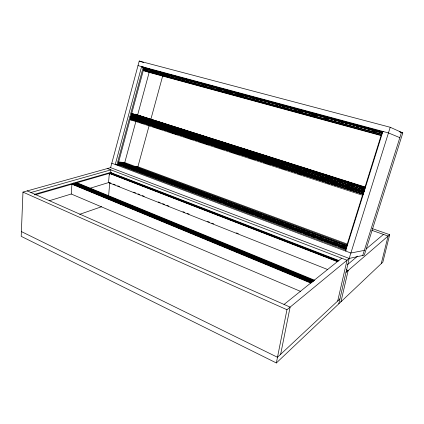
<?xml version="1.0" encoding="UTF-8"?>
<svg xmlns="http://www.w3.org/2000/svg" width="424" height="424" viewBox="0 0 424 424"><rect width="100%" height="100%" fill="white"/><g stroke="black" fill="none" stroke-linecap="round" stroke-linejoin="round"><path stroke-width="0.64" d="M110.611 167.639L139.231 61.04L390.218 127.269L402.8 132.94L364.29 255.126L349.185 258.444L110.611 167.639L22.965 192.099L21.2 236.338L276.353 362.96L382.851 262.112L389.677 234.679L372.214 228.573M313.267 281.181L76.219 183.645L76.272 182.929L314.062 280.587M109.487 174.921L109.572 173.957M108.586 196.042L109.731 182.945M110.648 172.473L110.876 169.849L30.904 192.517M337.727 261.454L110.664 173.639L110.722 172.966L338.522 260.898M276.353 362.96L286.953 309.721L349.185 258.444L390.218 127.269M280.64 354.321L290.111 307.119L27.247 190.901M337.716 301.003L347.012 260.241L107.42 168.529M338.792 303.828L349.185 258.444M340.96 301.782L348.152 270.496L346.307 269.77M381.256 263.622L388.103 236.036L371.869 230.338M152.137 70.071L143.248 67.125L116.966 164.682L120.882 165.302M117.83 165.005L144.149 67.368M118.482 164.305L118.588 163.908L346.021 248.915L118.137 163.865L118.588 163.908M346.164 247.616L118.439 162.758L118.89 162.805L118.99 162.418M130.613 119.319L130.719 118.916L363.437 194.25M143.858 70.198L143.969 69.79L143.535 69.647L381.515 134.207M345.984 248.581L119.229 163.971L119.123 164.369L166.78 182.193M131.239 119.446L131.652 119.107L362.986 194.059M363.41 192.697L131.652 117.925L131.758 117.533M132.156 116.049L132.569 115.71L364.274 189.931M365.154 188.749L132.569 114.522L132.675 114.136M144.584 69.992L144.876 70.087L144.997 68.455M119.536 164.003L119.833 162.901M131.652 119.107L131.954 117.989L131.652 117.925M132.569 115.71L132.871 114.586L132.569 114.522M121.227 162.742L121.365 162.228L346.89 245.899M121.942 162.816L122.08 162.302L124.751 162.583L347.092 244.871M134.026 118.1L134.164 117.581L136.777 118.132M124.624 163.054L135.823 121.656M137.551 115.28L149.126 72.499M149.031 125.981L137.906 166.738L134.021 166.356M150.769 119.616L162.763 75.679M345.581 251.035L382.877 131.419M362.727 255.471L401.502 132.352L399.583 131.843M339.91 298.952L277.481 357.268L21.391 231.578M346.005 272.351L389.677 234.679M347.505 264.629L357.633 256.117M366.241 248.883L383.46 234.408M284.054 304.437L341.691 258.2M79.739 214.311L101.596 206.721M49.359 200.716L71.248 194.012M89.411 188.447L108.835 182.5M34.832 194.913L111.523 172.732L110.653 172.398L34.514 194.34M76.219 183.645L76.537 183.555M110.664 173.639L110.94 173.559M364.333 250.377L350.881 253.027L111.798 163.214M363.071 194.224L130.279 118.826L130.719 118.916M364.105 190.058L131.196 115.418L131.641 115.513M119.409 164.92L115.254 164.512L141.605 66.579L143.466 67.199M121.365 162.228L118.656 161.947L346.472 246.636M131.853 120.013L130.057 119.648L362.499 195.21M136.857 117.835L129.998 116.293M132.765 116.621L130.974 116.24L363.882 191.118M400.24 132.256L402.8 132.94M138.001 65.614L388.453 132.919L399.832 137.652M383.307 131.663L382.384 131.413L345.311 250.346L346.191 250.674M382.273 131.79L144.07 67.67L150.451 69.732M149.094 69.064L149.99 69.303M146.667 68.529L352.386 123.935M353.664 124.28L382.416 132.023M147.356 68.757L163.304 73.055M164.581 73.4L169.685 74.772M170.962 75.117L213.712 86.634M214.989 86.978L240.509 93.852M241.786 94.197L284.536 105.709M285.808 106.053L290.917 107.431M292.189 107.776L334.939 119.287M336.216 119.632L341.32 121.01M342.597 121.349L355.36 124.788M356.632 125.133L361.736 126.506M363.013 126.85L368.117 128.228M369.394 128.567L378.966 131.149M380.243 131.493L382.156 132.007M153.101 70.463L155.02 70.983M159.488 72.186L161.401 72.7M176.723 76.829L178.637 77.348M183.104 78.551L185.018 79.065M186.295 79.41L188.214 79.929M197.149 82.335L199.063 82.855M203.531 84.058L205.449 84.572M230.343 91.282L232.257 91.801M241.198 94.208L243.111 94.722M247.579 95.93L249.492 96.444M274.392 103.154L276.305 103.673M291.627 107.802L293.541 108.316M318.435 115.026L320.353 115.54M175.006 76.511L176.919 77.03M154.58 71.041L156.498 71.561M168.635 74.831L170.554 75.35M192.279 81.207L194.192 81.726M212.721 86.724L214.639 87.238M250.42 96.889L252.338 97.409M144.891 68.852L382.528 133.041M152.2 71.031L153.477 71.375M155.698 71.995L156.975 72.34M160.171 73.204L161.454 73.548M166.568 74.931L167.846 75.281M171.344 76.209L172.616 76.553M178.997 78.276L180.274 78.62M187.026 80.465L188.304 80.809M194.701 82.537L195.978 82.881M202.603 84.657L203.88 85.001M205.566 85.478L206.848 85.823M210.262 86.729L211.539 87.074M218.355 88.934L219.632 89.278M224.752 90.662L227.306 91.351M229.4 91.902L230.677 92.247M237.058 93.969L238.33 94.314M240.731 94.981L242.798 95.522M256.08 99.131L257.474 99.492M260.665 100.35L261.937 100.695M268.318 102.422L269.595 102.767M276.538 104.664L277.815 105.009M282.93 106.392L284.907 106.906M287.408 107.601L288.733 107.94M295.083 109.673L296.392 110.012M298.915 110.712L300.855 111.215M314.253 114.84L316.818 115.551M325.129 117.798L327.688 118.492M341.05 122.08L343.032 122.637M345.518 123.289L346.869 123.675M353.171 125.361L354.544 125.748M356.997 126.394L359.017 126.962M372.314 130.534L374.864 131.223M376.92 131.8L378.197 132.145M163.314 74.089L164.592 74.433M182.23 79.23L183.507 79.574M186.947 80.481L188.224 80.825M194.611 82.553L195.888 82.897M202.651 84.752L203.928 85.097M210.309 86.819L211.581 87.164M224.625 90.667L227.179 91.356M237.106 94.07L238.383 94.414M240.588 94.981L242.851 95.623M245.061 96.19L246.339 96.534M252.725 98.262L254.003 98.607M268.376 102.523L269.653 102.868M276.353 104.654L277.63 104.998M282.739 106.376L285.294 107.071M295.178 109.768L296.45 110.113M298.708 110.696L300.621 111.215M310.84 113.977L312.117 114.321M314.322 114.946L316.585 115.529M325.166 117.877L327.72 118.566M334.467 120.363L335.744 120.708M340.854 122.091L343.408 122.78M356.822 126.41L358.736 126.924M368.954 129.691L370.231 130.036M372.389 130.645L374.302 131.164M145.517 70.262L380.98 134.148M381.197 135.23L143.312 70.485L149.158 72.377L381.218 135.606M365.149 187.042L135.076 114.199L365.536 187.488M365.122 187.445L131.721 113.468L364.847 187.684M157.924 122.245L159.816 122.849M169.918 126.071L171.81 126.675M207.151 137.938L209.048 138.542M166.351 126.071L168.238 126.675M177.057 129.495L178.949 130.099M241.95 150.25L243.842 150.854M306.844 171.01L308.73 171.614M143.694 118.89L145.898 119.626M152.82 121.842L154.707 122.446M155.677 122.722L157.569 123.326M163.521 125.266L168.291 126.76M176.734 129.495L179.013 130.189M184.689 132.002L186.581 132.611M187.434 132.913L189.321 133.518M197.934 136.242L201.278 137.344M209.917 140.074L211.979 140.768M220.639 143.508L222.674 144.192M228.34 146.004L230.227 146.609M231.361 146.937L233.253 147.541M240.297 149.831L243.445 150.838M252.254 153.658L255.402 154.665M264.216 157.484L266.102 158.088M274.885 160.86L276.798 161.512M285.606 164.289L287.499 164.936M329.035 178.223L331.017 178.822M339.735 181.647L341.739 182.251M350.431 185.071L353.579 186.078M361.131 188.494L364.28 189.502M140.853 118.195L145.898 119.812M152.205 121.831L157.251 123.448M162.927 125.26L167.978 126.877M173.654 128.695L178.7 130.311M184.376 132.129L189.422 133.745M196.36 135.966L201.405 137.583M206.456 139.199L211.502 140.81M217.178 142.628L222.224 144.245M227.9 146.063L232.946 147.679M239.883 149.9L243.668 151.114M250.611 153.334L255.656 154.951M261.332 156.769L265.747 158.179M272.685 160.399L276.469 161.613M283.412 163.834L287.196 165.047M294.134 167.268L299.18 168.885M304.856 170.702L309.902 172.319M316.839 174.54L320.624 175.748M326.936 177.767L330.72 178.981M337.658 181.202L341.442 182.415M348.38 184.636L353.425 186.253M360.363 188.473L364.152 189.682M140.768 118.243L145.808 119.86M152.735 122.075L157.776 123.691M162.816 125.303L167.851 126.919M173.522 128.732L178.562 130.348M184.228 132.161L189.268 133.777M196.195 135.993L201.236 137.609M206.907 139.422L211.942 141.038M217.613 142.851L222.653 144.467M227.693 146.079L232.728 147.695M239.661 149.911L243.44 151.119M250.367 153.34L255.407 154.956M261.073 156.769L266.113 158.385M273.04 160.601L276.819 161.814M283.751 164.03L287.53 165.238M293.827 167.257L298.867 168.874M304.538 170.687L309.573 172.298M316.505 174.518L320.284 175.727M327.211 177.948L330.99 179.156M337.917 181.377L342.327 182.786M348.629 184.806L353.664 186.417M359.965 188.436L363.744 189.645M132.267 115.646L364.73 190.116M135.309 117.061L139.713 118.471M146.015 120.496L151.681 122.313M157.982 124.333L162.392 125.748M171.211 128.578L173.098 129.182M184.435 132.818L186.327 133.428M189.475 134.435L195.146 136.252M201.442 138.277L205.852 139.687M212.148 141.711L216.558 143.121M225.377 145.951L227.264 146.561M255.608 155.65L260.018 157.066M266.32 159.085L271.985 160.903M278.287 162.927L282.691 164.337M320.486 176.464L324.895 177.879M332.453 180.301L336.863 181.716M345.682 184.546L347.569 185.15M135.314 117.13L139.729 118.545M149.815 121.783L151.707 122.388M190.805 134.933L195.22 136.353M246.296 152.741L249.445 153.748M134.164 117.581L364.248 191.595M364.566 191.759L133.459 117.432L130.804 116.881L363.554 191.839M142.846 120.946L147.261 122.366M131.758 117.607L134.912 118.625M223.755 147.276L226.909 148.289M362.87 192.655L130.581 117.702L363.241 192.841M150.668 124.873L153.817 125.891M166.42 129.972L169.568 130.99M180.91 134.657L185.32 136.088M226.522 149.381L228.409 149.995M242.263 154.474L244.155 155.089M256.52 159.127L261.158 160.59M272.272 164.226L275.642 165.275M286.762 168.916L291.171 170.342M302.513 174.015L306.923 175.441M318.265 179.108L321.413 180.131M335.273 184.615L337.165 185.23M136.152 120.374L139.3 121.391M147.488 124.041L153.785 126.082M163.229 129.14L169.531 131.18M178.976 134.238L185.272 136.279M193.461 138.929L199.757 140.969M209.207 144.028L214.873 145.861M224.948 149.126L230.619 150.96M238.802 153.615L246.36 156.059M254.548 158.714L260.845 160.749M270.295 163.812L275.33 165.44M286.036 168.911L291.076 170.538M300.521 173.602L306.822 175.637M316.267 178.7L323.194 180.942M332.013 183.799L337.679 185.633M347.754 188.892L353.425 190.731M135.442 120.225L139.215 121.45M147.388 124.094L153.679 126.135M163.113 129.188L169.399 131.228M178.833 134.281L185.124 136.316M193.296 138.966L199.587 141.001M209.016 144.059L215.307 146.094M224.741 149.153L230.402 150.986M239.205 153.838L246.121 156.074M254.925 158.926L261.216 160.966M270.019 163.818L276.305 165.853M285.739 168.911L292.03 170.946M300.203 173.596L307.75 176.04M315.928 178.684L323.475 181.133M331.648 183.778L337.939 185.818M347.367 188.871L353.658 190.906M361.831 193.556L363.092 193.964M131.869 119.653L135.012 120.67M139.417 122.101L141.303 122.711M147.589 124.751L149.476 125.366M153.88 126.792L159.541 128.631M169.6 131.896L177.778 134.546M185.32 136.994L192.242 139.242M199.784 141.69L207.961 144.34M215.509 146.789L223.681 149.444M231.228 151.893L238.145 154.135M248.204 157.399L253.865 159.239M265.186 162.911L269.59 164.337M280.905 168.01L285.31 169.441M297.887 173.522L299.773 174.132M139.427 122.181L142.575 123.204M153.907 126.882L162.09 129.537M170.904 132.394L177.831 134.647M189.162 138.325L192.311 139.342M206.159 143.837L208.046 144.452M327.662 183.274L329.554 183.889M144.277 68.651L143.842 68.508L381.95 132.813M153.377 70.479L155.232 71.1M141.738 66.849L142.983 67.262M139.231 61.04L143.577 62.529M136.788 166.325L347.563 244.182M122.08 162.302L347.325 245.83M123.183 163.277L125.048 163.966M126.288 164.427L128.149 165.122M130.009 165.811L131.869 166.499M134.35 167.422L136.21 168.116M138.076 168.805L139.936 169.499M141.176 169.96L144.277 171.111M149.237 172.955L153.583 174.566M156.064 175.488L160.404 177.1M164.13 178.483L168.471 180.094M172.192 181.477L175.298 182.627M179.018 184.011L182.119 185.166M187.079 187.005L190.185 188.161M193.906 189.539L197.006 190.694M201.972 192.538L203.833 193.227M208.793 195.072L210.654 195.761M216.86 198.066L218.72 198.755M234.848 204.744L236.709 205.439M242.915 207.744L244.775 208.433M250.976 210.739L254.082 211.889M257.803 213.272L260.903 214.422M265.869 216.267L267.729 216.956M272.69 218.8L275.791 219.955M280.757 221.794L282.617 222.489M287.578 224.328L289.438 225.022M302.466 229.861L304.331 230.55M344.654 245.528L346.514 246.217M121.079 163.362L124.179 164.517M127.905 165.906L132.251 167.522M134.731 168.445L139.077 170.061M144.043 171.911L145.904 172.605M148.389 173.527L150.25 174.222M152.115 174.916L153.976 175.61M155.216 176.071L157.081 176.766M162.042 178.615L163.908 179.304M168.874 181.154L170.734 181.848M175.7 183.698L178.806 184.853M182.527 186.237L185.633 187.392M189.358 188.781L192.459 189.936M196.185 191.325L200.531 192.941M204.257 194.325L207.357 195.48M212.323 197.33L214.184 198.024M238.394 207.034L240.254 207.728M245.22 209.578L247.086 210.272M252.052 212.117L253.912 212.811M258.879 214.661L260.739 215.355M265.705 217.205L268.811 218.36M273.777 220.204L275.637 220.899M306.674 232.453L308.534 233.147M313.5 234.997L315.366 235.691M320.332 237.535L322.192 238.23M335.225 243.084L337.091 243.779M342.057 245.623L343.917 246.318M122.006 163.791L160.404 178.091M162.265 178.78L167.22 180.624M169.075 181.318L175.271 183.624M177.126 184.318L182.082 186.163M184.562 187.085L188.897 188.696M192.613 190.079L196.948 191.696M199.423 192.618L203.758 194.234M206.239 195.157L210.574 196.768M213.049 197.69L218.625 199.768M219.865 200.229L225.441 202.306M227.916 203.228L232.251 204.84M234.726 205.762L240.302 207.839M241.542 208.301L247.118 210.378M248.353 210.839L253.928 212.912M255.168 213.373L260.744 215.45M263.219 216.373L268.795 218.45M270.03 218.911L275.605 220.983M276.846 221.445L278.706 222.139M280.561 222.828L282.421 223.522M283.656 223.983L286.757 225.133M288.611 225.828L293.567 227.672M295.427 228.366L297.282 229.055M298.523 229.517L300.383 230.211M305.338 232.055L308.434 233.205M311.529 234.361L315.244 235.744M318.959 237.127L322.06 238.283M325.775 239.666L328.87 240.816M332.586 242.199L336.921 243.816M340.642 245.199L343.737 246.355M118.89 162.805L346.44 247.574M123.315 165.1L125.17 165.795M127.025 166.489L128.885 167.178M130.12 167.639L131.981 168.333M133.836 169.028L135.696 169.722M136.931 170.183L138.791 170.877M140.646 171.566L142.501 172.261M143.741 172.722L145.596 173.416M158.597 178.266L160.452 178.96M162.927 179.882L164.168 180.348M165.408 180.809L167.263 181.504M172.213 183.348L174.073 184.043M179.023 185.892L180.878 186.581M193.879 191.436L195.734 192.125M200.69 193.975L202.545 194.669M207.495 196.519L209.355 197.208M214.306 199.057L216.166 199.752M229.161 204.601L231.022 205.296M232.257 205.757L234.117 206.451M235.972 207.14L237.827 207.834M239.067 208.295L240.922 208.99M242.782 209.684L244.637 210.378M245.878 210.839L247.733 211.534M249.588 212.223L251.448 212.917M252.683 213.378L254.543 214.072M256.398 214.767L258.253 215.456M264.444 217.766L266.304 218.461M267.539 218.922L269.399 219.616M271.254 220.31L273.114 220.999M274.349 221.466L276.204 222.155M281.16 224.005L283.015 224.699M287.97 226.549L289.825 227.238M294.775 229.087L296.636 229.782M302.826 232.092L304.681 232.781M309.631 234.631L311.492 235.325M316.442 237.17L318.297 237.864M323.252 239.714L325.107 240.408M330.058 242.252L331.918 242.947M338.108 245.258L339.963 245.952M119.229 163.971L346.413 248.846M168.015 182.659L173.586 184.742M174.826 185.203L180.396 187.286M181.631 187.752L187.201 189.835M188.442 190.297L194.012 192.379M195.252 192.841L200.822 194.929M202.057 195.39L207.627 197.473M210.103 198.4L214.438 200.017M216.913 200.944L221.863 202.799M223.718 203.494L254.045 214.836M255.285 215.297L260.855 217.38M262.09 217.846L267.661 219.929M268.901 220.39L274.471 222.473M275.711 222.934L281.282 225.022M282.517 225.483L288.087 227.566M289.327 228.027L294.897 230.11M297.372 231.038L301.703 232.659M304.178 233.587L308.513 235.203M310.988 236.131L315.318 237.753M317.793 238.68L322.129 240.297M324.604 241.224L329.554 243.074M331.409 243.768L336.365 245.623M339.46 246.779L344.41 248.634M119.102 164.538L120.962 165.233M125.917 167.088L127.778 167.782M132.733 169.637L134.594 170.337M139.549 172.192L141.409 172.886M146.365 174.741L148.225 175.435M191.595 191.664L193.45 192.358M198.411 194.213L200.266 194.913M117.92 164.676L345.438 249.943M111.311 172.796L338.93 260.569M109.922 173.199L337.96 261.354M337.546 261.682L109.334 173.368L108.533 182.596L327.747 269.569M109.116 182.415L110.966 183.147M113.425 184.122L115.27 184.853M117.734 185.829L119.579 186.56M133.73 192.167L135.574 192.899M138.038 193.874L139.883 194.605M142.342 195.586L144.192 196.317M158.343 201.925L160.187 202.656M162.646 203.631L164.496 204.363M166.955 205.338L168.8 206.069M182.951 211.677L184.8 212.408M187.26 213.383L189.104 214.115M207.564 221.434L209.414 222.165M211.873 223.141L213.717 223.872M236.486 232.893L238.33 233.624M76.935 182.739L314.539 280.2M75.361 183.189L313.405 281.112M74.693 183.385L312.923 281.504M73.527 183.099L74.417 183.465M74.174 183.534L312.546 281.806M312.064 282.193L73.5 183.73L73.453 184.451L310.659 282.543M72.584 183.995L311.401 282.729M310.909 283.121L71.91 184.191L71.253 194.012L300.558 291.394M22.965 192.099L286.953 309.721M364.788 188.712L131.498 114.295L364.788 188.712"/></g></svg>
